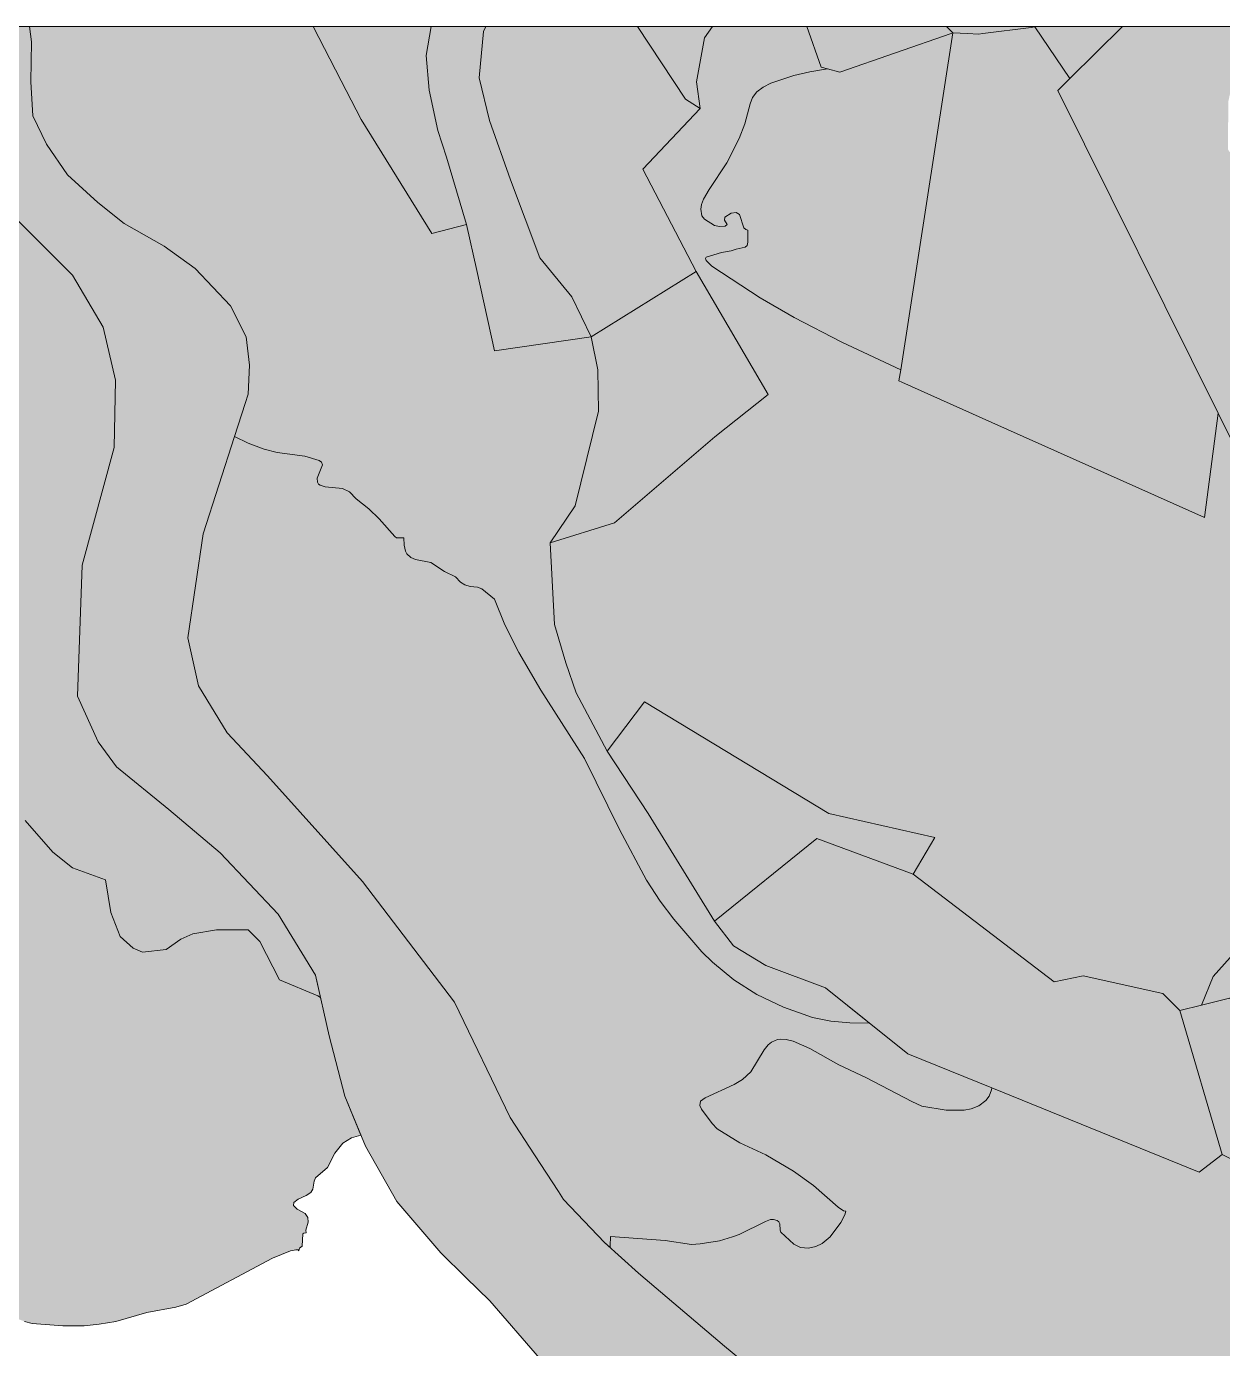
# Model space of a CAD drawing. Header units: metres. Extents: x 541853 to 549675, y 1832829 to 1845715.
# Drawn here: x 548542.1 to 548916.8, y 1845300.4 to 1845714.8 of the extents above; entities that cross this region are included whole.
import ezdxf

# ---------------------------------------------------------------- set-up
doc = ezdxf.new("R2010")
doc.units = ezdxf.units.M
doc.header["$MEASUREMENT"] = 0
doc.layers.add('1', color=7, linetype='Continuous', lineweight=0)

msp = doc.modelspace()

# ---------------------------------------------------------------- hatches: boundary and pattern name
at = {"layer": '1', "linetype": 'Continuous', "lineweight": 0}
for color, points in [(252, [(548634.75, 1845408.075), (548634.21, 1845410.415), (548633.4, 1845410.955), (548621.4, 1845415.92), (548615.22, 1845427.905), (548611.5, 1845431.625), (548601.57, 1845431.625), (548594.16, 1845430.395), (548590.44, 1845428.73), (548585.88, 1845425.415), (548578.44, 1845424.59), (548575.56, 1845425.835), (548571.42, 1845429.555), (548568.54, 1845436.995), (548566.89, 1845447.315), (548556.54, 1845451.035), (548550.36, 1845456), (548541.69, 1845465.915), (548528.04, 1845474.585), (548516.46, 1845481.2), (548507.79, 1845480.78), (548499.96, 1845477.885), (548493.75, 1845470.04), (548483.43, 1845465.495), (548470.62, 1845465.495), (548461.53, 1845463.845), (548453.28, 1845461.775), (548452.86, 1845456.825), (548455.35, 1845451.875), (548457.39, 1845442.365), (548445.84, 1845440.295), (548431.38, 1845440.715), (548423.94, 1845446.085), (548418.57, 1845448.98), (548414.01, 1845449.385), (548406.99, 1845446.505), (548401.2, 1845436.17), (548399.16, 1845425.415), (548399.52, 1845413.895), (548291.58, 1845569.955), (548353.89, 1845641.775), (548367.12, 1845657.045), (548427.21, 1845711.615), (548430.24, 1845714.765), (548486.85, 1845714.765), (548520.18, 1845673.035), (548556.54, 1845636.825), (548566.08, 1845620.475), (548569.98, 1845603.885), (548569.56, 1845582.75), (548559.54, 1845545.925), (548558.1, 1845504.825), (548564.58, 1845490.545), (548570.34, 1845482.685), (548586.66, 1845469.335), (548602.8, 1845455.745), (548620.98, 1845436.53), (548632.68, 1845417.375)]), (53, [(548771.1, 1845248.19), (548751.45, 1845256.89), (548732.19, 1845269.31), (548720.28, 1845279.51), (548702.85, 1845297.405), (548687.25, 1845315.3), (548679.75, 1845322.68), (548671.95, 1845330.39), (548658.15, 1845346.47), (548648.28, 1845363.795), (548641.86, 1845379.485), (548636.88, 1845398.385), (548632.68, 1845417.375), (548620.98, 1845436.53), (548602.8, 1845455.745), (548586.66, 1845469.335), (548570.34, 1845482.685), (548564.58, 1845490.545), (548558.1, 1845504.825), (548559.54, 1845545.925), (548569.56, 1845582.75), (548569.98, 1845603.885), (548566.08, 1845620.475), (548556.54, 1845636.825), (548520.18, 1845673.035), (548486.85, 1845714.765), (548543.01, 1845714.765), (548543.7, 1845709.965), (548543.49, 1845697.38), (548544.09, 1845686.7), (548548.35, 1845677.865), (548554.92, 1845668.265), (548564.4, 1845659.61), (548572.65, 1845653.04), (548585.22, 1845645.945), (548594.94, 1845638.94), (548605.98, 1845627.225), (548610.96, 1845617.445), (548611.95, 1845608.64), (548611.56, 1845599.475), (548610.63, 1845596.565), (548607.3, 1845586.275), (548597.46, 1845555.705), (548592.66, 1845523.125), (548595.96, 1845508.095), (548604.96, 1845493.305), (548617.62, 1845479.925), (548647.32, 1845446.805), (548676.15, 1845408.915), (548693.61, 1845372.795), (548701.2, 1845361.11), (548708.73, 1845349.56), (548710.32, 1845347.115), (548723.19, 1845333.57), (548733.81, 1845324.03), (548760.75, 1845301.125), (548798.31, 1845270.105), (548812.68, 1845261.855), (548792.28, 1845255.15)]), (251, [(548806.2, 1845402.375), (548800.05, 1845402.465), (548794.14, 1845402.96), (548788.38, 1845404.16), (548779.23, 1845407.355), (548770.92, 1845411.375), (548763.69, 1845415.965), (548757.03, 1845421.425), (548753.67, 1845424.755), (548744.94, 1845434.985), (548740.59, 1845440.625), (548736.3, 1845447.18), (548727.9, 1845463.095), (548716.92, 1845485.265), (548703.27, 1845506.715), (548696.34, 1845518.535), (548691.96, 1845527.235), (548688.69, 1845535.215), (548684.7, 1845538.485), (548683.44, 1845539.025), (548681.07, 1845539.19), (548679.42, 1845539.745), (548678.1, 1845540.555), (548676.45, 1845542.235), (548673.06, 1845543.975), (548668.8, 1845546.735), (548664, 1845547.725), (548662.53, 1845548.265), (548661.27, 1845549.42), (548660.82, 1845550.26), (548660.37, 1845552.165), (548660.34, 1845554.505), (548660.28, 1845554.505), (548660.22, 1845554.505), (548660.16, 1845554.505), (548658.24, 1845554.505), (548658.18, 1845554.505), (548658.12, 1845554.505), (548658.09, 1845554.505), (548658.06, 1845554.505), (548657.46, 1845554.895), (548652.63, 1845560.4), (548649.33, 1845563.58), (548645.4, 1845566.655), (548643.24, 1845568.92), (548641.08, 1845569.955), (548635.62, 1845570.495), (548634.15, 1845570.945), (548633.61, 1845571.335), (548633.28, 1845571.875), (548633.19, 1845573.135), (548634.78, 1845577.335), (548634.48, 1845578.145), (548633.79, 1845578.7), (548629.26, 1845580.035), (548620.62, 1845581.22), (548616.54, 1845582.225), (548611.53, 1845584.16), (548607.3, 1845586.275), (548610.63, 1845596.565), (548611.56, 1845599.475), (548611.95, 1845608.64), (548610.96, 1845617.445), (548605.98, 1845627.225), (548594.94, 1845638.94), (548585.22, 1845645.945), (548572.65, 1845653.04), (548564.4, 1845659.61), (548554.92, 1845668.265), (548548.35, 1845677.865), (548544.09, 1845686.7), (548543.49, 1845697.38), (548543.7, 1845709.965), (548543.01, 1845714.765), (548631.9, 1845714.765), (548640.72, 1845697.68), (548646.96, 1845685.575), (548669.07, 1845649.83), (548679.93, 1845652.65), (548683.14, 1845638.22), (548688.75, 1845613.11), (548718.96, 1845617.445), (548721.09, 1845607.155), (548721.33, 1845594.18), (548719.38, 1845586.515), (548713.98, 1845564.51), (548706.18, 1845552.93), (548707.56, 1845527.325), (548711.07, 1845515.28), (548714.34, 1845505.875), (548724.03, 1845487.635), (548736.81, 1845468.03), (548757.69, 1845434.31), (548763.57, 1845426.615), (548773.71, 1845420.405), (548792.37, 1845413.475)]), (252, [(548669.07, 1845649.83), (548646.96, 1845685.575), (548640.72, 1845697.68), (548631.9, 1845714.765), (548668.92, 1845714.765), (548667.33, 1845705.615), (548668.2, 1845694.77), (548670.93, 1845682.155), (548673.69, 1845673.785), (548679.93, 1845652.65)]), (53, [(548688.75, 1845613.11), (548683.14, 1845638.22), (548679.93, 1845652.65), (548673.69, 1845673.785), (548670.93, 1845682.155), (548668.2, 1845694.77), (548667.33, 1845705.615), (548668.92, 1845714.765), (548686.02, 1845714.765), (548685.27, 1845713.13), (548683.89, 1845698.64), (548687.19, 1845685.245), (548693.76, 1845666.645), (548702.94, 1845642.21), (548712.99, 1845630.045), (548718.96, 1845617.445)]), (252, [(548718.96, 1845617.445), (548712.99, 1845630.045), (548702.94, 1845642.21), (548693.76, 1845666.645), (548687.19, 1845685.245), (548683.89, 1845698.64), (548685.27, 1845713.13), (548686.02, 1845714.765), (548733.57, 1845714.765), (548748.54, 1845691.995), (548753.16, 1845689.04), (548735.16, 1845670.05), (548751.93, 1845637.935)]), (252, [(548903.46, 1845406.35), (548898.15, 1845411.705), (548873.1, 1845417.18), (548864.01, 1845415.275), (548819.88, 1845449.025), (548826.66, 1845460.575), (548793.48, 1845468.03), (548735.67, 1845503.115), (548724.03, 1845487.635), (548714.34, 1845505.875), (548711.07, 1845515.28), (548707.56, 1845527.325), (548706.18, 1845552.93), (548726.31, 1845559.2), (548757.75, 1845586.11), (548774.43, 1845599.37), (548751.93, 1845637.935), (548735.16, 1845670.05), (548753.16, 1845689.04), (548751.96, 1845697.365), (548754.48, 1845711.24), (548757.06, 1845714.765), (548786.55, 1845714.765), (548791.11, 1845702.045), (548793.03, 1845701.505), (548787.51, 1845700.575), (548782.53, 1845699.435), (548775.33, 1845696.96), (548772.84, 1845695.745), (548770.86, 1845694.26), (548769.51, 1845692.475), (548768.79, 1845690.465), (548767.17, 1845684.225), (548765.37, 1845679.65), (548761.5, 1845672.03), (548755.95, 1845663.675), (548754.21, 1845660.645), (548753.61, 1845658.995), (548753.37, 1845657.465), (548753.67, 1845655.455), (548754.51, 1845654.345), (548757.69, 1845652.335), (548759.22, 1845652.08), (548761.02, 1845652.215), (548761.62, 1845652.665), (548760.75, 1845654.06), (548760.9, 1845655.02), (548762.82, 1845656.265), (548764.47, 1845656.415), (548765.43, 1845655.785), (548766.78, 1845651.675), (548767.44, 1845651.075), (548768.13, 1845650.955), (548768.1, 1845647.1), (548767.83, 1845646.11), (548767.29, 1845645.615), (548764.38, 1845644.985), (548762.82, 1845644.385), (548759.79, 1845643.875), (548755.08, 1845642.495), (548754.84, 1845642.015), (548754.99, 1845641.355), (548756.79, 1845639.6), (548772, 1845629.73), (548782.65, 1845623.535), (548797.53, 1845615.825), (548815.98, 1845607.185), (548815.44, 1845603.645), (548816.34, 1845603.225), (548844.48, 1845590.655), (548911.14, 1845560.895), (548915.49, 1845593.535), (548939.04, 1845546.09), (548940.21, 1845543.945), (548945.64, 1845533.865), (548943.54, 1845515.85), (548934.93, 1845503.58), (548934.45, 1845502.905), (548931.21, 1845493.44), (548930.37, 1845490.905), (548933.28, 1845474.885), (548936.16, 1845458.85), (548939.04, 1845438.81), (548929.98, 1845431.865), (548920.95, 1845424.905), (548913.87, 1845416.94), (548910.24, 1845408.015)]), (53, [(548753.16, 1845689.04), (548748.54, 1845691.995), (548733.57, 1845714.765), (548757.06, 1845714.765), (548754.48, 1845711.24), (548751.96, 1845697.365)]), (43, [(548796.9, 1845700.425), (548793.03, 1845701.505), (548791.11, 1845702.045), (548786.55, 1845714.765), (548830.29, 1845714.765), (548831.91, 1845713.19), (548832.33, 1845712.785), (548831.79, 1845712.59)]), (43, [(548911.14, 1845560.895), (548844.48, 1845590.655), (548816.34, 1845603.225), (548815.44, 1845603.645), (548815.98, 1845607.185), (548832.33, 1845712.785), (548836.89, 1845712.53), (548840.34, 1845712.335), (548841.75, 1845712.515), (548856.87, 1845714.465), (548857.98, 1845714.615), (548868.99, 1845698.43), (548865.24, 1845694.71), (548915.49, 1845593.535)]), (53, [(548840.34, 1845712.335), (548836.89, 1845712.53), (548832.33, 1845712.785), (548831.91, 1845713.19), (548830.29, 1845714.765), (548858.01, 1845714.765), (548857.98, 1845714.615), (548856.87, 1845714.465), (548841.75, 1845712.515)]), (251, [(548868.99, 1845698.43), (548857.98, 1845714.615), (548858.01, 1845714.765), (548885.43, 1845714.765)]), (251, [(548947.83, 1845392.775), (548919.03, 1845410.175), (548910.24, 1845408.015), (548913.87, 1845416.94), (548920.95, 1845424.905), (548929.98, 1845431.865), (548939.04, 1845438.81), (548936.16, 1845458.85), (548933.28, 1845474.885), (548930.37, 1845490.905), (548931.21, 1845493.44), (548934.45, 1845502.905), (548934.93, 1845503.58), (548943.54, 1845515.85), (548945.64, 1845533.865), (548940.21, 1845543.945), (548939.04, 1845546.09), (548915.49, 1845593.535), (548865.24, 1845694.71), (548868.99, 1845698.43), (548885.43, 1845714.765), (548922.45, 1845714.765), (548922.72, 1845710.175), (548918.61, 1845691.185), (548918.52, 1845676.17), (548926.44, 1845665.115), (548934.42, 1845658.05), (548947.29, 1845657.975), (548949.42, 1845657.96), (548957.46, 1845663.915), (548963.58, 1845678.885), (548964.87, 1845685.485), (548966.25, 1845685.56), (548971.62, 1845685.845), (548982.6, 1845680.775), (548990.55, 1845673.71), (548997.45, 1845654.645), (548994.36, 1845641.655), (548980.29, 1845628.725), (548973.21, 1845618.765), (548963.07, 1845598.815), (548962.05, 1845589.365), (548962.95, 1845587.85), (548964.21, 1845585.45), (548971.35, 1845572.025), (548975.64, 1845572.835), (548992.77, 1845576.09), (548998.53, 1845570.315), (549003.93, 1845571.53), (549014.82, 1845573.975), (549016.95, 1845574.455), (549031.98, 1845573.36), (549039.81, 1845577.995), (549043.26, 1845574.785), (549049.14, 1845569.235), (549053.58, 1845562.335), (549046.92, 1845550.965), (549044.49, 1845550.305), (549042.63, 1845549.795), (548996.07, 1845537.075), (548997.9, 1845531.195), (549003.27, 1845513.9), (549014.91, 1845475.755), (549026.55, 1845432.555), (549029.16, 1845422.955), (549044.52, 1845425.265), (549048.45, 1845423.945), (549048, 1845415.44), (549017.16, 1845403.635), (548986.74, 1845397.47), (548974.2, 1845400.095)]), (251, [(548815.98, 1845607.185), (548797.53, 1845615.825), (548782.65, 1845623.535), (548772, 1845629.73), (548756.79, 1845639.6), (548754.99, 1845641.355), (548754.84, 1845642.015), (548755.08, 1845642.495), (548759.79, 1845643.875), (548762.82, 1845644.385), (548764.38, 1845644.985), (548767.29, 1845645.615), (548767.83, 1845646.11), (548768.1, 1845647.1), (548768.13, 1845650.955), (548767.44, 1845651.075), (548766.78, 1845651.675), (548765.43, 1845655.785), (548764.47, 1845656.415), (548762.82, 1845656.265), (548760.9, 1845655.02), (548760.75, 1845654.06), (548761.62, 1845652.665), (548761.02, 1845652.215), (548759.22, 1845652.08), (548757.69, 1845652.335), (548754.51, 1845654.345), (548753.67, 1845655.455), (548753.37, 1845657.465), (548753.61, 1845658.995), (548754.21, 1845660.645), (548755.95, 1845663.675), (548761.5, 1845672.03), (548765.37, 1845679.65), (548767.17, 1845684.225), (548768.79, 1845690.465), (548769.51, 1845692.475), (548770.86, 1845694.26), (548772.84, 1845695.745), (548775.33, 1845696.96), (548782.53, 1845699.435), (548787.51, 1845700.575), (548793.03, 1845701.505), (548796.9, 1845700.425), (548831.79, 1845712.59), (548832.33, 1845712.785)]), (53, [(548706.18, 1845552.93), (548713.98, 1845564.51), (548719.38, 1845586.515), (548721.33, 1845594.18), (548721.09, 1845607.155), (548718.96, 1845617.445), (548751.93, 1845637.935), (548774.43, 1845599.37), (548757.75, 1845586.11), (548726.31, 1845559.2)]), (43, [(548787.12, 1845331.815), (548784.6, 1845331.995), (548782.53, 1845333.135), (548778.45, 1845336.84), (548778.18, 1845337.515), (548778.09, 1845339.435), (548777.79, 1845340.035), (548777.25, 1845340.5), (548776.08, 1845340.845), (548775.15, 1845340.77), (548773.59, 1845340.23), (548765.34, 1845336.165), (548763.27, 1845335.385), (548759.25, 1845334.155), (548753.19, 1845333.165), (548750.43, 1845333.015), (548742.15, 1845334.245), (548725.02, 1845335.52), (548724.99, 1845332.535), (548724.93, 1845332.235), (548724.87, 1845332.145), (548724.81, 1845332.115), (548723.19, 1845333.57), (548710.32, 1845347.115), (548708.73, 1845349.56), (548701.2, 1845361.11), (548693.61, 1845372.795), (548676.15, 1845408.915), (548647.32, 1845446.805), (548617.62, 1845479.925), (548604.96, 1845493.305), (548595.96, 1845508.095), (548592.66, 1845523.125), (548597.46, 1845555.705), (548607.3, 1845586.275), (548611.53, 1845584.16), (548616.54, 1845582.225), (548620.62, 1845581.22), (548629.26, 1845580.035), (548633.79, 1845578.7), (548634.48, 1845578.145), (548634.78, 1845577.335), (548633.19, 1845573.135), (548633.28, 1845571.875), (548633.61, 1845571.335), (548634.15, 1845570.945), (548635.62, 1845570.495), (548641.08, 1845569.955), (548643.24, 1845568.92), (548645.4, 1845566.655), (548649.33, 1845563.58), (548652.63, 1845560.4), (548657.46, 1845554.895), (548658.06, 1845554.505), (548658.09, 1845554.505), (548658.12, 1845554.505), (548658.18, 1845554.505), (548658.24, 1845554.505), (548660.16, 1845554.505), (548660.22, 1845554.505), (548660.28, 1845554.505), (548660.34, 1845554.505), (548660.37, 1845552.165), (548660.82, 1845550.26), (548661.27, 1845549.42), (548662.53, 1845548.265), (548664, 1845547.725), (548668.8, 1845546.735), (548673.06, 1845543.975), (548676.45, 1845542.235), (548678.1, 1845540.555), (548679.42, 1845539.745), (548681.07, 1845539.19), (548683.44, 1845539.025), (548684.7, 1845538.485), (548688.69, 1845535.215), (548691.96, 1845527.235), (548696.34, 1845518.535), (548703.27, 1845506.715), (548716.92, 1845485.265), (548727.9, 1845463.095), (548736.3, 1845447.18), (548740.59, 1845440.625), (548744.94, 1845434.985), (548753.67, 1845424.755), (548757.03, 1845421.425), (548763.69, 1845415.965), (548770.92, 1845411.375), (548779.23, 1845407.355), (548788.38, 1845404.16), (548794.14, 1845402.96), (548800.05, 1845402.465), (548806.2, 1845402.375), (548818.2, 1845392.73), (548844.51, 1845382.035), (548844.45, 1845381.435), (548843.73, 1845379.515), (548842.68, 1845378.15), (548840.43, 1845376.455), (548838.03, 1845375.525), (548835.9, 1845375.105), (548830.26, 1845375.135), (548822.58, 1845376.365), (548819.43, 1845377.775), (548805.24, 1845385.185), (548796.63, 1845389.295), (548787.54, 1845394.425), (548782.32, 1845396.72), (548780.1, 1845397.245), (548778.45, 1845397.335), (548777.43, 1845397.215), (548775.51, 1845396.435), (548774.46, 1845395.565), (548773.17, 1845394.005), (548769, 1845387.12), (548766.39, 1845384.675), (548763.78, 1845383.175), (548754.69, 1845378.975), (548753.25, 1845377.895), (548753.04, 1845376.575), (548753.55, 1845375.45), (548756.91, 1845370.875), (548758.5, 1845369.255), (548765.55, 1845364.89), (548773.71, 1845361.05), (548782.44, 1845355.965), (548788.65, 1845351.48), (548796.36, 1845344.655), (548798.1, 1845343.575), (548798.76, 1845343.455), (548798.52, 1845342.33), (548797.26, 1845339.855), (548793.93, 1845335.385), (548791.35, 1845333.315), (548789.37, 1845332.385)]), (252, [(548757.69, 1845434.31), (548736.81, 1845468.03), (548724.03, 1845487.635), (548735.67, 1845503.115), (548793.48, 1845468.03), (548826.66, 1845460.575), (548819.88, 1845449.025), (548789.7, 1845460.215)]), (251, [(548528.01, 1845206.025), (548527.59, 1845206.16), (548527.56, 1845206.64), (548526.72, 1845207.255), (548525.64, 1845207.435), (548524.44, 1845207.405), (548496.63, 1845268.38), (548461.41, 1845321.66), (548424.21, 1845377.91), (548420.16, 1845384.045), (548399.52, 1845413.895), (548399.16, 1845425.415), (548401.2, 1845436.17), (548406.99, 1845446.505), (548414.01, 1845449.385), (548418.57, 1845448.98), (548423.94, 1845446.085), (548431.38, 1845440.715), (548445.84, 1845440.295), (548457.39, 1845442.365), (548455.35, 1845451.875), (548452.86, 1845456.825), (548453.28, 1845461.775), (548461.53, 1845463.845), (548470.62, 1845465.495), (548483.43, 1845465.495), (548493.75, 1845470.04), (548499.96, 1845477.885), (548507.79, 1845480.78), (548516.46, 1845481.2), (548528.04, 1845474.585), (548541.69, 1845465.915), (548550.36, 1845456), (548556.54, 1845451.035), (548566.89, 1845447.315), (548568.54, 1845436.995), (548571.42, 1845429.555), (548575.56, 1845425.835), (548578.44, 1845424.59), (548585.88, 1845425.415), (548590.44, 1845428.73), (548594.16, 1845430.395), (548601.57, 1845431.625), (548611.5, 1845431.625), (548615.22, 1845427.905), (548621.4, 1845415.92), (548633.4, 1845410.955), (548634.21, 1845410.415), (548632.68, 1845417.375), (548636.88, 1845398.385), (548641.86, 1845379.485), (548646.84, 1845367.29), (548643.9, 1845366.42), (548641.2, 1845364.755), (548638.71, 1845361.59), (548636.43, 1845357.075), (548632.68, 1845353.835), (548632.26, 1845352.785), (548631.84, 1845350.355), (548631.18, 1845349.23), (548629.74, 1845348.315), (548627.22, 1845347.235), (548625.84, 1845346.125), (548625.75, 1845345.255), (548626.02, 1845344.85), (548626.92, 1845344.1), (548629.41, 1845342.705), (548630.25, 1845341.49), (548630.37, 1845340.005), (548629.65, 1845337.5), (548629.71, 1845336.645), (548628.93, 1845336.585), (548628.63, 1845336.285), (548628.51, 1845332.49), (548627.61, 1845331.86), (548627.43, 1845330.975), (548627.16, 1845331.26), (548626.44, 1845331.29), (548624.79, 1845330.945), (548619.12, 1845328.65), (548592.15, 1845314.28), (548588.85, 1845313.29), (548579.82, 1845311.625), (548570.1, 1845308.835), (548564.91, 1845307.995), (548560.11, 1845307.515), (548553.51, 1845307.455), (548543.91, 1845308.235), (548541.48, 1845308.85), (548536.8, 1845310.665), (548534.22, 1845311.235), (548528.22, 1845311.49), (548526.96, 1845311.235), (548525.49, 1845310.44), (548524.62, 1845309.465), (548523.9, 1845308.205), (548522.34, 1845303.765), (548521.38, 1845300.405), (548520.12, 1845293.13), (548519.67, 1845287.685), (548519.64, 1845284.115), (548520.21, 1845280.635), (548521.41, 1845277.695), (548523.33, 1845275.07), (548525.79, 1845272.97), (548528.76, 1845271.125), (548533.8, 1845268.68), (548538.39, 1845266.985), (548541.09, 1845266.28), (548544.45, 1845265.665), (548550.27, 1845265.17), (548552.01, 1845260.745), (548553.24, 1845255.165), (548553.96, 1845253.95), (548555.22, 1845253.155), (548556.69, 1845252.645), (548562.09, 1845251.655), (548564.13, 1845250.515), (548567.04, 1845247.875), (548569.35, 1845243.96), (548570.76, 1845242.325), (548571.03, 1845241.29), (548570.97, 1845238.305), (548573.16, 1845232.665), (548573.25, 1845231.51), (548572.98, 1845231.135), (548572.05, 1845230.895), (548570.1, 1845229.47), (548566.5, 1845225.78), (548565.18, 1845225.105), (548564.4, 1845225.135), (548560.86, 1845226.365), (548558.97, 1845226.245), (548556.27, 1845226.44), (548554.71, 1845225.93), (548547.39, 1845219.81), (548544.99, 1845217.545), (548540.52, 1845215.94), (548537.79, 1845214.605), (548535.96, 1845213.105), (548530.35, 1845207.375), (548528.76, 1845206.235)]), (252, [(548909.52, 1845355.635), (548844.51, 1845382.035), (548818.2, 1845392.73), (548792.37, 1845413.475), (548773.71, 1845420.405), (548763.57, 1845426.615), (548757.69, 1845434.31), (548789.7, 1845460.215), (548819.88, 1845449.025), (548864.01, 1845415.275), (548873.1, 1845417.18), (548898.15, 1845411.705), (548903.46, 1845406.35), (548916.69, 1845361.14)]), (251, [(548967.84, 1845336.015), (548929.41, 1845354.9), (548916.69, 1845361.14), (548903.46, 1845406.35), (548910.24, 1845408.015), (548919.03, 1845410.175), (548947.83, 1845392.775), (548974.2, 1845400.095), (548986.74, 1845397.47), (549017.16, 1845403.635), (549048, 1845415.44), (549048.45, 1845423.945), (549049.5, 1845424.02), (549055.05, 1845422.055), (549065.01, 1845414.99), (549075.96, 1845404.925), (549086.52, 1845392.28), (549086.67, 1845390.3), (549092.49, 1845361.455), (549031.74, 1845340.125), (548991.99, 1845337.575)]), (252, [(548812.68, 1845261.855), (548798.31, 1845270.105), (548760.75, 1845301.125), (548733.81, 1845324.03), (548723.19, 1845333.57), (548724.81, 1845332.115), (548724.87, 1845332.145), (548724.93, 1845332.235), (548724.99, 1845332.535), (548725.02, 1845335.52), (548742.15, 1845334.245), (548750.43, 1845333.015), (548753.19, 1845333.165), (548759.25, 1845334.155), (548763.27, 1845335.385), (548765.34, 1845336.165), (548773.59, 1845340.23), (548775.15, 1845340.77), (548776.08, 1845340.845), (548777.25, 1845340.5), (548777.79, 1845340.035), (548778.09, 1845339.435), (548778.18, 1845337.515), (548778.45, 1845336.84), (548782.53, 1845333.135), (548784.6, 1845331.995), (548787.12, 1845331.815), (548789.37, 1845332.385), (548791.35, 1845333.315), (548793.93, 1845335.385), (548797.26, 1845339.855), (548798.52, 1845342.33), (548798.76, 1845343.455), (548798.1, 1845343.575), (548796.36, 1845344.655), (548788.65, 1845351.48), (548782.44, 1845355.965), (548773.71, 1845361.05), (548765.55, 1845364.89), (548758.5, 1845369.255), (548756.91, 1845370.875), (548753.55, 1845375.45), (548753.04, 1845376.575), (548753.25, 1845377.895), (548754.69, 1845378.975), (548763.78, 1845383.175), (548766.39, 1845384.675), (548769, 1845387.12), (548773.17, 1845394.005), (548774.46, 1845395.565), (548775.51, 1845396.435), (548777.43, 1845397.215), (548778.45, 1845397.335), (548780.1, 1845397.245), (548782.32, 1845396.72), (548787.54, 1845394.425), (548796.63, 1845389.295), (548805.24, 1845385.185), (548819.43, 1845377.775), (548822.58, 1845376.365), (548830.26, 1845375.135), (548835.9, 1845375.105), (548838.03, 1845375.525), (548840.43, 1845376.455), (548842.68, 1845378.15), (548843.73, 1845379.515), (548844.45, 1845381.435), (548844.51, 1845382.035), (548909.52, 1845355.635), (548916.69, 1845361.14), (548929.41, 1845354.9), (548967.84, 1845336.015), (548991.99, 1845337.575), (549001.92, 1845324.72), (548916.93, 1845296.205), (548896.83, 1845289.455), (548861.7, 1845277.965)])]:
    msp.add_hatch(color=color, dxfattribs=at).paths.add_polyline_path(points)

# ---------------------------------------------------------------- linework, layer by layer
at = {"layer": '1', "color": 7, "linetype": 'Continuous', "lineweight": 0, "flags": 128}
for points in [[(548486.85, 1845714.765), (548543.01, 1845714.765), (548543.7, 1845709.965), (548543.49, 1845697.38), (548544.09, 1845686.7), (548548.35, 1845677.865), (548554.92, 1845668.265), (548564.4, 1845659.61), (548572.65, 1845653.04), (548585.22, 1845645.945), (548594.94, 1845638.94), (548605.98, 1845627.225), (548610.96, 1845617.445), (548611.95, 1845608.64), (548611.56, 1845599.475), (548610.63, 1845596.565), (548607.3, 1845586.275), (548597.46, 1845555.705), (548592.66, 1845523.125), (548595.96, 1845508.095), (548604.96, 1845493.305), (548617.62, 1845479.925), (548647.32, 1845446.805), (548676.15, 1845408.915), (548693.61, 1845372.795), (548701.2, 1845361.11), (548708.73, 1845349.56), (548710.32, 1845347.115), (548723.19, 1845333.57), (548733.81, 1845324.03), (548760.75, 1845301.125), (548798.31, 1845270.105)], [(548920.95, 1845424.905), (548913.87, 1845416.94), (548910.24, 1845408.015), (548903.46, 1845406.35), (548898.15, 1845411.705), (548873.1, 1845417.18), (548864.01, 1845415.275), (548819.88, 1845449.025), (548826.66, 1845460.575), (548793.48, 1845468.03), (548735.67, 1845503.115), (548724.03, 1845487.635), (548714.34, 1845505.875), (548711.07, 1845515.28), (548707.56, 1845527.325), (548706.18, 1845552.93), (548706.18, 1845552.93), (548726.31, 1845559.2), (548757.75, 1845586.11), (548774.43, 1845599.37), (548751.93, 1845637.935), (548735.16, 1845670.05), (548753.16, 1845689.04), (548751.96, 1845697.365), (548754.48, 1845711.24), (548757.06, 1845714.765), (548786.55, 1845714.765), (548791.11, 1845702.045), (548793.03, 1845701.505), (548787.51, 1845700.575), (548782.53, 1845699.435), (548775.33, 1845696.96), (548772.84, 1845695.745), (548770.86, 1845694.26), (548769.51, 1845692.475), (548768.79, 1845690.465), (548767.17, 1845684.225), (548765.37, 1845679.65), (548761.5, 1845672.03), (548755.95, 1845663.675), (548754.21, 1845660.645), (548753.61, 1845658.995), (548753.37, 1845657.465), (548753.67, 1845655.455), (548754.51, 1845654.345), (548757.69, 1845652.335), (548759.22, 1845652.08), (548761.02, 1845652.215), (548761.62, 1845652.665), (548760.75, 1845654.06), (548760.9, 1845655.02), (548762.82, 1845656.265), (548764.47, 1845656.415), (548765.43, 1845655.785), (548766.78, 1845651.675), (548767.44, 1845651.075), (548768.13, 1845650.955), (548768.1, 1845647.1), (548767.83, 1845646.11), (548767.29, 1845645.615), (548764.38, 1845644.985), (548762.82, 1845644.385), (548759.79, 1845643.875), (548755.08, 1845642.495), (548754.84, 1845642.015), (548754.99, 1845641.355), (548756.79, 1845639.6), (548772, 1845629.73), (548782.65, 1845623.535), (548797.53, 1845615.825), (548815.98, 1845607.185), (548815.44, 1845603.645), (548816.34, 1845603.225), (548844.48, 1845590.655), (548911.14, 1845560.895), (548915.49, 1845593.535), (548939.04, 1845546.09)], [(548939.04, 1845546.09), (548915.49, 1845593.535), (548865.24, 1845694.71), (548868.99, 1845698.43), (548868.99, 1845698.43), (548885.43, 1845714.765), (548922.45, 1845714.765)], [(548520.18, 1845673.035), (548556.54, 1845636.825), (548566.08, 1845620.475), (548569.98, 1845603.885), (548569.56, 1845582.75), (548559.54, 1845545.925), (548558.1, 1845504.825), (548564.58, 1845490.545), (548570.34, 1845482.685), (548586.66, 1845469.335), (548602.8, 1845455.745), (548620.98, 1845436.53), (548632.68, 1845417.375), (548634.75, 1845408.075), (548634.21, 1845410.415), (548633.4, 1845410.955), (548621.4, 1845415.92), (548615.22, 1845427.905), (548611.5, 1845431.625), (548601.57, 1845431.625), (548594.16, 1845430.395), (548590.44, 1845428.73), (548585.88, 1845425.415), (548578.44, 1845424.59), (548575.56, 1845425.835), (548571.42, 1845429.555), (548568.54, 1845436.995), (548566.89, 1845447.315), (548556.54, 1845451.035), (548550.36, 1845456), (548541.69, 1845465.915)], [(548702.85, 1845297.405), (548687.25, 1845315.3), (548679.75, 1845322.68), (548671.95, 1845330.39), (548658.15, 1845346.47), (548648.28, 1845363.795), (548641.86, 1845379.485), (548636.88, 1845398.385), (548632.68, 1845417.375), (548620.98, 1845436.53), (548602.8, 1845455.745), (548586.66, 1845469.335), (548570.34, 1845482.685), (548564.58, 1845490.545), (548558.1, 1845504.825), (548559.54, 1845545.925), (548569.56, 1845582.75), (548569.98, 1845603.885), (548566.08, 1845620.475), (548556.54, 1845636.825), (548520.18, 1845673.035)], [(548541.69, 1845465.915), (548550.36, 1845456), (548556.54, 1845451.035), (548566.89, 1845447.315), (548568.54, 1845436.995), (548571.42, 1845429.555), (548575.56, 1845425.835), (548578.44, 1845424.59), (548585.88, 1845425.415), (548590.44, 1845428.73), (548594.16, 1845430.395), (548601.57, 1845431.625), (548611.5, 1845431.625), (548615.22, 1845427.905), (548621.4, 1845415.92), (548633.4, 1845410.955), (548634.21, 1845410.415), (548632.68, 1845417.375), (548632.68, 1845417.375), (548636.88, 1845398.385), (548641.86, 1845379.485), (548646.84, 1845367.29), (548643.9, 1845366.42), (548641.2, 1845364.755), (548638.71, 1845361.59), (548636.43, 1845357.075), (548632.68, 1845353.835), (548632.26, 1845352.785), (548631.84, 1845350.355), (548631.18, 1845349.23), (548629.74, 1845348.315), (548627.22, 1845347.235), (548625.84, 1845346.125), (548625.75, 1845345.255), (548626.02, 1845344.85), (548626.92, 1845344.1), (548629.41, 1845342.705), (548630.25, 1845341.49), (548630.37, 1845340.005), (548629.65, 1845337.5), (548629.71, 1845336.645), (548628.93, 1845336.585), (548628.63, 1845336.285), (548628.51, 1845332.49), (548627.61, 1845331.86), (548627.43, 1845330.975), (548627.16, 1845331.26), (548626.44, 1845331.29), (548624.79, 1845330.945), (548619.12, 1845328.65), (548592.15, 1845314.28), (548588.85, 1845313.29), (548579.82, 1845311.625), (548570.1, 1845308.835), (548564.91, 1845307.995), (548560.11, 1845307.515), (548553.51, 1845307.455), (548543.91, 1845308.235), (548541.48, 1845308.85)], [(548919.03, 1845410.175), (548910.24, 1845408.015), (548913.87, 1845416.94), (548920.95, 1845424.905)], [(548798.31, 1845270.105), (548760.75, 1845301.125), (548733.81, 1845324.03), (548723.19, 1845333.57), (548723.19, 1845333.57), (548724.81, 1845332.115), (548724.87, 1845332.145), (548724.93, 1845332.235), (548724.99, 1845332.535), (548725.02, 1845335.52), (548742.15, 1845334.245), (548750.43, 1845333.015), (548753.19, 1845333.165), (548759.25, 1845334.155), (548763.27, 1845335.385), (548765.34, 1845336.165), (548773.59, 1845340.23), (548775.15, 1845340.77), (548776.08, 1845340.845), (548777.25, 1845340.5), (548777.79, 1845340.035), (548778.09, 1845339.435), (548778.18, 1845337.515), (548778.45, 1845336.84), (548782.53, 1845333.135), (548784.6, 1845331.995), (548787.12, 1845331.815), (548789.37, 1845332.385), (548791.35, 1845333.315), (548793.93, 1845335.385), (548797.26, 1845339.855), (548798.52, 1845342.33), (548798.76, 1845343.455), (548798.1, 1845343.575), (548796.36, 1845344.655), (548788.65, 1845351.48), (548782.44, 1845355.965), (548773.71, 1845361.05), (548765.55, 1845364.89), (548758.5, 1845369.255), (548756.91, 1845370.875), (548753.55, 1845375.45), (548753.04, 1845376.575), (548753.25, 1845377.895), (548754.69, 1845378.975), (548763.78, 1845383.175), (548766.39, 1845384.675), (548769, 1845387.12), (548773.17, 1845394.005), (548774.46, 1845395.565), (548775.51, 1845396.435), (548777.43, 1845397.215), (548778.45, 1845397.335), (548780.1, 1845397.245), (548782.32, 1845396.72), (548787.54, 1845394.425), (548796.63, 1845389.295), (548805.24, 1845385.185), (548819.43, 1845377.775), (548822.58, 1845376.365), (548830.26, 1845375.135), (548835.9, 1845375.105), (548838.03, 1845375.525), (548840.43, 1845376.455), (548842.68, 1845378.15), (548843.73, 1845379.515), (548844.45, 1845381.435), (548844.51, 1845382.035), (548909.52, 1845355.635), (548916.69, 1845361.14), (548929.41, 1845354.9)]]:
    msp.add_lwpolyline(points, dxfattribs=at)
for points in [[(548543.01, 1845714.765), (548631.9, 1845714.765), (548640.72, 1845697.68), (548646.96, 1845685.575), (548669.07, 1845649.83), (548679.93, 1845652.65), (548683.14, 1845638.22), (548688.75, 1845613.11), (548718.96, 1845617.445), (548721.09, 1845607.155), (548721.33, 1845594.18), (548719.38, 1845586.515), (548713.98, 1845564.51), (548706.18, 1845552.93), (548707.56, 1845527.325), (548711.07, 1845515.28), (548714.34, 1845505.875), (548724.03, 1845487.635), (548736.81, 1845468.03), (548757.69, 1845434.31), (548763.57, 1845426.615), (548773.71, 1845420.405), (548792.37, 1845413.475), (548806.2, 1845402.375), (548800.05, 1845402.465), (548794.14, 1845402.96), (548788.38, 1845404.16), (548779.23, 1845407.355), (548770.92, 1845411.375), (548763.69, 1845415.965), (548757.03, 1845421.425), (548753.67, 1845424.755), (548744.94, 1845434.985), (548740.59, 1845440.625), (548736.3, 1845447.18), (548727.9, 1845463.095), (548716.92, 1845485.265), (548703.27, 1845506.715), (548696.34, 1845518.535), (548691.96, 1845527.235), (548688.69, 1845535.215), (548684.7, 1845538.485), (548683.44, 1845539.025), (548681.07, 1845539.19), (548679.42, 1845539.745), (548678.1, 1845540.555), (548676.45, 1845542.235), (548673.06, 1845543.975), (548668.8, 1845546.735), (548664, 1845547.725), (548662.53, 1845548.265), (548661.27, 1845549.42), (548660.82, 1845550.26), (548660.37, 1845552.165), (548660.34, 1845554.505), (548660.28, 1845554.505), (548660.22, 1845554.505), (548660.16, 1845554.505), (548658.24, 1845554.505), (548658.18, 1845554.505), (548658.12, 1845554.505), (548658.09, 1845554.505), (548658.06, 1845554.505), (548657.46, 1845554.895), (548652.63, 1845560.4), (548649.33, 1845563.58), (548645.4, 1845566.655), (548643.24, 1845568.92), (548641.08, 1845569.955), (548635.62, 1845570.495), (548634.15, 1845570.945), (548633.61, 1845571.335), (548633.28, 1845571.875), (548633.19, 1845573.135), (548634.78, 1845577.335), (548634.48, 1845578.145), (548633.79, 1845578.7), (548629.26, 1845580.035), (548620.62, 1845581.22), (548616.54, 1845582.225), (548611.53, 1845584.16), (548607.3, 1845586.275), (548610.63, 1845596.565), (548611.56, 1845599.475), (548611.95, 1845608.64), (548610.96, 1845617.445), (548605.98, 1845627.225), (548594.94, 1845638.94), (548585.22, 1845645.945), (548572.65, 1845653.04), (548564.4, 1845659.61), (548554.92, 1845668.265), (548548.35, 1845677.865), (548544.09, 1845686.7), (548543.49, 1845697.38), (548543.7, 1845709.965), (548543.01, 1845714.765)], [(548631.9, 1845714.765), (548668.92, 1845714.765), (548667.33, 1845705.615), (548668.2, 1845694.77), (548670.93, 1845682.155), (548673.69, 1845673.785), (548679.93, 1845652.65), (548669.07, 1845649.83), (548646.96, 1845685.575), (548640.72, 1845697.68), (548631.9, 1845714.765)], [(548668.92, 1845714.765), (548686.02, 1845714.765), (548685.27, 1845713.13), (548683.89, 1845698.64), (548687.19, 1845685.245), (548693.76, 1845666.645), (548702.94, 1845642.21), (548712.99, 1845630.045), (548718.96, 1845617.445), (548688.75, 1845613.11), (548683.14, 1845638.22), (548679.93, 1845652.65), (548673.69, 1845673.785), (548670.93, 1845682.155), (548668.2, 1845694.77), (548667.33, 1845705.615), (548668.92, 1845714.765)], [(548686.02, 1845714.765), (548733.57, 1845714.765), (548748.54, 1845691.995), (548753.16, 1845689.04), (548735.16, 1845670.05), (548751.93, 1845637.935), (548718.96, 1845617.445), (548712.99, 1845630.045), (548702.94, 1845642.21), (548693.76, 1845666.645), (548687.19, 1845685.245), (548683.89, 1845698.64), (548685.27, 1845713.13), (548686.02, 1845714.765)], [(548733.57, 1845714.765), (548757.06, 1845714.765), (548754.48, 1845711.24), (548751.96, 1845697.365), (548753.16, 1845689.04), (548748.54, 1845691.995), (548733.57, 1845714.765)], [(548786.55, 1845714.765), (548830.29, 1845714.765), (548831.91, 1845713.19), (548832.33, 1845712.785), (548831.79, 1845712.59), (548796.9, 1845700.425), (548793.03, 1845701.505), (548791.11, 1845702.045), (548786.55, 1845714.765)], [(548815.98, 1845607.185), (548832.33, 1845712.785), (548836.89, 1845712.53), (548840.34, 1845712.335), (548841.75, 1845712.515), (548856.87, 1845714.465), (548857.98, 1845714.615), (548868.99, 1845698.43), (548865.24, 1845694.71), (548915.49, 1845593.535), (548911.14, 1845560.895), (548844.48, 1845590.655), (548816.34, 1845603.225), (548815.44, 1845603.645), (548815.98, 1845607.185)], [(548830.29, 1845714.765), (548858.01, 1845714.765), (548857.98, 1845714.615), (548856.87, 1845714.465), (548841.75, 1845712.515), (548840.34, 1845712.335), (548836.89, 1845712.53), (548832.33, 1845712.785), (548831.91, 1845713.19), (548830.29, 1845714.765)], [(548858.01, 1845714.765), (548885.43, 1845714.765), (548868.99, 1845698.43), (548857.98, 1845714.615), (548858.01, 1845714.765)], [(548793.03, 1845701.505), (548796.9, 1845700.425), (548831.79, 1845712.59), (548832.33, 1845712.785), (548815.98, 1845607.185), (548797.53, 1845615.825), (548782.65, 1845623.535), (548772, 1845629.73), (548756.79, 1845639.6), (548754.99, 1845641.355), (548754.84, 1845642.015), (548755.08, 1845642.495), (548759.79, 1845643.875), (548762.82, 1845644.385), (548764.38, 1845644.985), (548767.29, 1845645.615), (548767.83, 1845646.11), (548768.1, 1845647.1), (548768.13, 1845650.955), (548767.44, 1845651.075), (548766.78, 1845651.675), (548765.43, 1845655.785), (548764.47, 1845656.415), (548762.82, 1845656.265), (548760.9, 1845655.02), (548760.75, 1845654.06), (548761.62, 1845652.665), (548761.02, 1845652.215), (548759.22, 1845652.08), (548757.69, 1845652.335), (548754.51, 1845654.345), (548753.67, 1845655.455), (548753.37, 1845657.465), (548753.61, 1845658.995), (548754.21, 1845660.645), (548755.95, 1845663.675), (548761.5, 1845672.03), (548765.37, 1845679.65), (548767.17, 1845684.225), (548768.79, 1845690.465), (548769.51, 1845692.475), (548770.86, 1845694.26), (548772.84, 1845695.745), (548775.33, 1845696.96), (548782.53, 1845699.435), (548787.51, 1845700.575), (548793.03, 1845701.505)], [(548706.18, 1845552.93), (548713.98, 1845564.51), (548719.38, 1845586.515), (548721.33, 1845594.18), (548721.09, 1845607.155), (548718.96, 1845617.445), (548751.93, 1845637.935), (548774.43, 1845599.37), (548757.75, 1845586.11), (548726.31, 1845559.2), (548706.18, 1845552.93)], [(548607.3, 1845586.275), (548611.53, 1845584.16), (548616.54, 1845582.225), (548620.62, 1845581.22), (548629.26, 1845580.035), (548633.79, 1845578.7), (548634.48, 1845578.145), (548634.78, 1845577.335), (548633.19, 1845573.135), (548633.28, 1845571.875), (548633.61, 1845571.335), (548634.15, 1845570.945), (548635.62, 1845570.495), (548641.08, 1845569.955), (548643.24, 1845568.92), (548645.4, 1845566.655), (548649.33, 1845563.58), (548652.63, 1845560.4), (548657.46, 1845554.895), (548658.06, 1845554.505), (548658.09, 1845554.505), (548658.12, 1845554.505), (548658.18, 1845554.505), (548658.24, 1845554.505), (548660.16, 1845554.505), (548660.22, 1845554.505), (548660.28, 1845554.505), (548660.34, 1845554.505), (548660.37, 1845552.165), (548660.82, 1845550.26), (548661.27, 1845549.42), (548662.53, 1845548.265), (548664, 1845547.725), (548668.8, 1845546.735), (548673.06, 1845543.975), (548676.45, 1845542.235), (548678.1, 1845540.555), (548679.42, 1845539.745), (548681.07, 1845539.19), (548683.44, 1845539.025), (548684.7, 1845538.485), (548688.69, 1845535.215), (548691.96, 1845527.235), (548696.34, 1845518.535), (548703.27, 1845506.715), (548716.92, 1845485.265), (548727.9, 1845463.095), (548736.3, 1845447.18), (548740.59, 1845440.625), (548744.94, 1845434.985), (548753.67, 1845424.755), (548757.03, 1845421.425), (548763.69, 1845415.965), (548770.92, 1845411.375), (548779.23, 1845407.355), (548788.38, 1845404.16), (548794.14, 1845402.96), (548800.05, 1845402.465), (548806.2, 1845402.375), (548818.2, 1845392.73), (548844.51, 1845382.035), (548844.45, 1845381.435), (548843.73, 1845379.515), (548842.68, 1845378.15), (548840.43, 1845376.455), (548838.03, 1845375.525), (548835.9, 1845375.105), (548830.26, 1845375.135), (548822.58, 1845376.365), (548819.43, 1845377.775), (548805.24, 1845385.185), (548796.63, 1845389.295), (548787.54, 1845394.425), (548782.32, 1845396.72), (548780.1, 1845397.245), (548778.45, 1845397.335), (548777.43, 1845397.215), (548775.51, 1845396.435), (548774.46, 1845395.565), (548773.17, 1845394.005), (548769, 1845387.12), (548766.39, 1845384.675), (548763.78, 1845383.175), (548754.69, 1845378.975), (548753.25, 1845377.895), (548753.04, 1845376.575), (548753.55, 1845375.45), (548756.91, 1845370.875), (548758.5, 1845369.255), (548765.55, 1845364.89), (548773.71, 1845361.05), (548782.44, 1845355.965), (548788.65, 1845351.48), (548796.36, 1845344.655), (548798.1, 1845343.575), (548798.76, 1845343.455), (548798.52, 1845342.33), (548797.26, 1845339.855), (548793.93, 1845335.385), (548791.35, 1845333.315), (548789.37, 1845332.385), (548787.12, 1845331.815), (548784.6, 1845331.995), (548782.53, 1845333.135), (548778.45, 1845336.84), (548778.18, 1845337.515), (548778.09, 1845339.435), (548777.79, 1845340.035), (548777.25, 1845340.5), (548776.08, 1845340.845), (548775.15, 1845340.77), (548773.59, 1845340.23), (548765.34, 1845336.165), (548763.27, 1845335.385), (548759.25, 1845334.155), (548753.19, 1845333.165), (548750.43, 1845333.015), (548742.15, 1845334.245), (548725.02, 1845335.52), (548724.99, 1845332.535), (548724.93, 1845332.235), (548724.87, 1845332.145), (548724.81, 1845332.115), (548723.19, 1845333.57), (548710.32, 1845347.115), (548708.73, 1845349.56), (548701.2, 1845361.11), (548693.61, 1845372.795), (548676.15, 1845408.915), (548647.32, 1845446.805), (548617.62, 1845479.925), (548604.96, 1845493.305), (548595.96, 1845508.095), (548592.66, 1845523.125), (548597.46, 1845555.705), (548607.3, 1845586.275)], [(548724.03, 1845487.635), (548735.67, 1845503.115), (548793.48, 1845468.03), (548826.66, 1845460.575), (548819.88, 1845449.025), (548789.7, 1845460.215), (548757.69, 1845434.31), (548736.81, 1845468.03), (548724.03, 1845487.635)], [(548757.69, 1845434.31), (548789.7, 1845460.215), (548819.88, 1845449.025), (548864.01, 1845415.275), (548873.1, 1845417.18), (548898.15, 1845411.705), (548903.46, 1845406.35), (548916.69, 1845361.14), (548909.52, 1845355.635), (548844.51, 1845382.035), (548818.2, 1845392.73), (548792.37, 1845413.475), (548773.71, 1845420.405), (548763.57, 1845426.615), (548757.69, 1845434.31)], [(548903.46, 1845406.35), (548910.24, 1845408.015), (548919.03, 1845410.175), (548947.83, 1845392.775), (548974.2, 1845400.095), (548986.74, 1845397.47), (549017.16, 1845403.635), (549048, 1845415.44), (549048.45, 1845423.945), (549049.5, 1845424.02), (549055.05, 1845422.055), (549065.01, 1845414.99), (549075.96, 1845404.925), (549086.52, 1845392.28), (549086.67, 1845390.3), (549092.49, 1845361.455), (549031.74, 1845340.125), (548991.99, 1845337.575), (548967.84, 1845336.015), (548929.41, 1845354.9), (548916.69, 1845361.14), (548903.46, 1845406.35)]]:
    msp.add_lwpolyline(points, close=True, dxfattribs=at)

doc.saveas('drawing.dxf')
